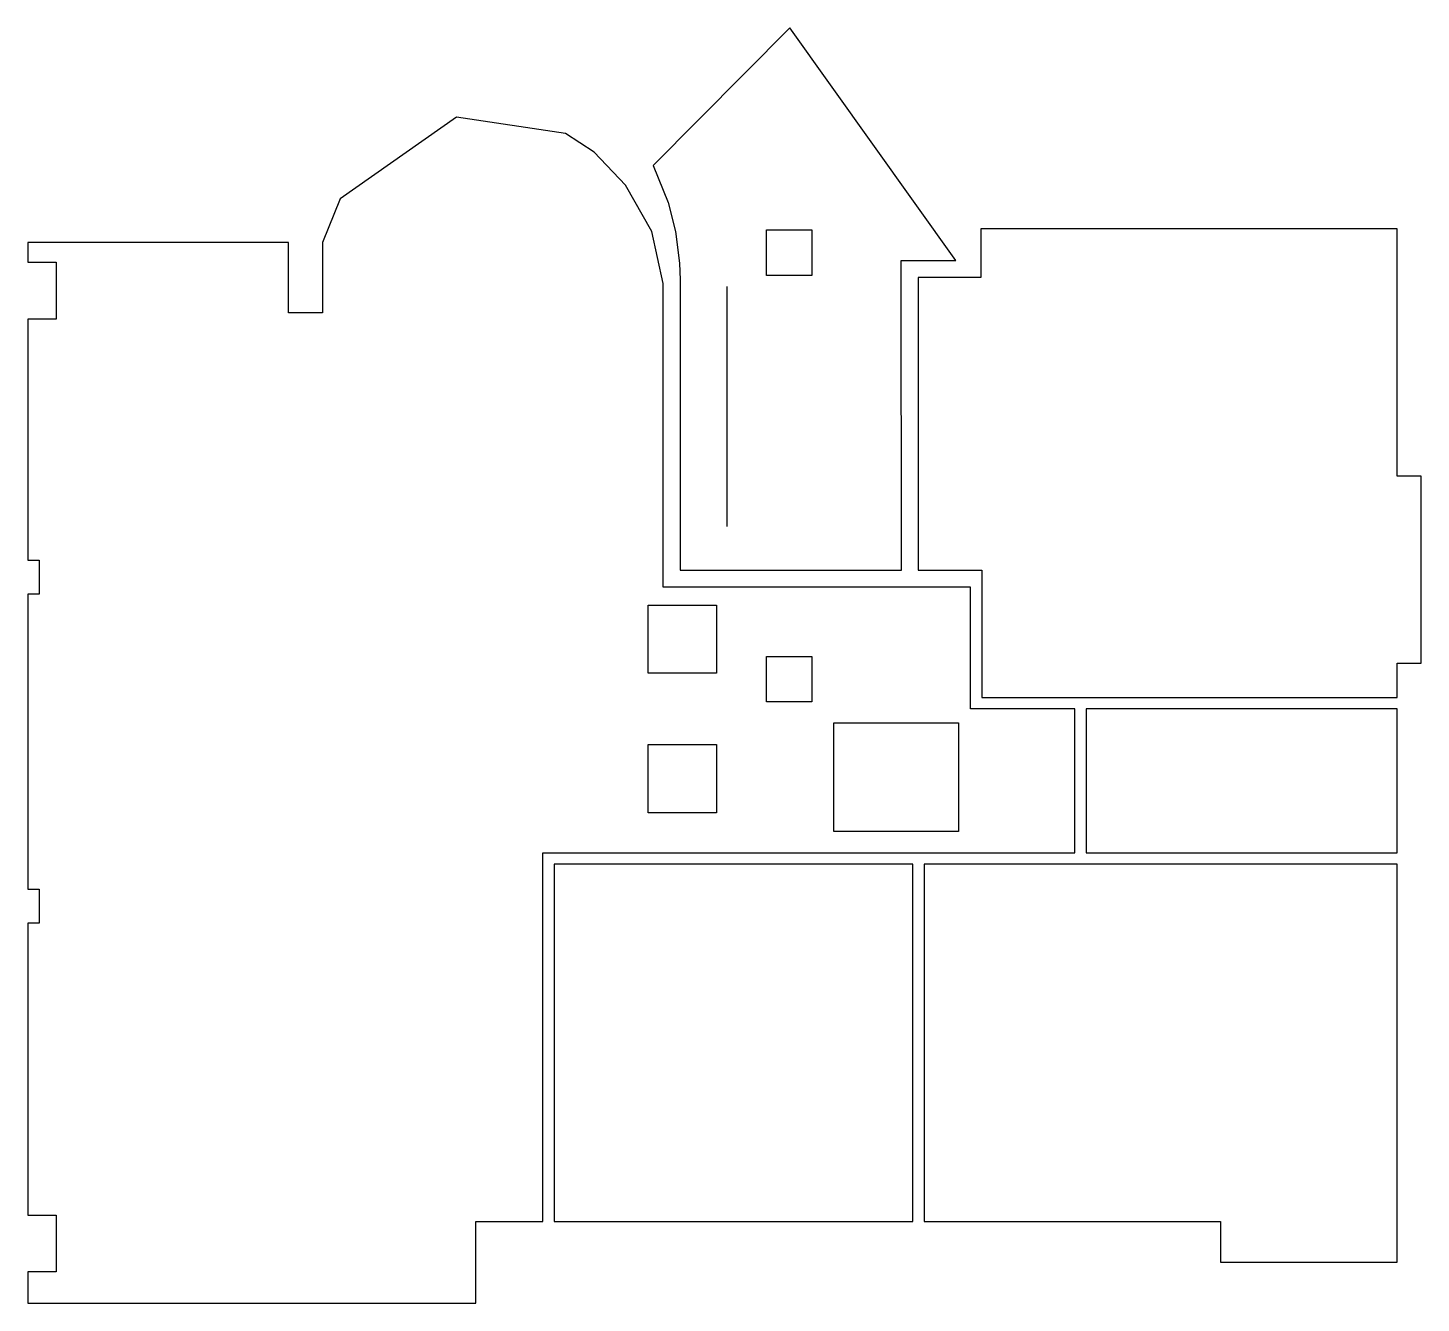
# Model space of a CAD drawing. Header units: metres. Extents: x 1902 to 14185, y 750 to 11992.
import ezdxf

# ---------------------------------------------------------------- set-up
doc = ezdxf.new("R2010")
doc.units = ezdxf.units.M
doc.layers.add('AREE LEONARDO', color=5, linetype='Continuous')

msp = doc.modelspace()

# ---------------------------------------------------------------- linework, layer by layer
at = {"layer": 'AREE LEONARDO', "color": 7}
msp.add_line((8067, 7596), (8067, 9713), dxfattribs=at)
at = {"layer": 'AREE LEONARDO', "color": 3}
for points in [[(7652, 7210), (9605, 7212), (9602, 9940), (10082, 9940), (8619, 11992), (7414, 10779), (7547, 10452), (7613, 10195), (7648, 9917), (7654, 9771), (7652, 7210)], [(11231, 5990), (11231, 4720), (13975, 4720), (13975, 5990), (11231, 5990)]]:
    msp.add_lwpolyline(points, close=True, dxfattribs=at)
at = {"layer": 'AREE LEONARDO', "color": 5}
for points in [[(1902, 10100), (1902, 9925), (2152, 9925), (2152, 9425), (1902, 9425), (1902, 7300), (2002, 7300), (2002, 7000), (1902, 7000), (1902, 4400), (2002, 4400), (2002, 4100), (1902, 4100), (1902, 1525), (2153, 1525), (2153, 1025), (1902, 1025), (1902, 750), (5852, 750), (5852, 1470), (6441, 1470), (6441, 4720), (11131, 4720), (11131, 5990), (10211, 5990), (10211, 7060), (7502, 7060), (7502, 9738), (7404, 10197), (7171, 10604), (6895, 10897), (6895, 10897), (6643, 11059), (5680, 11205), (4655, 10484), (4499, 10100), (4499, 9480), (4199, 9480), (4199, 10100), (1902, 10100)], [(9752, 9790), (9752, 7210), (10311, 7210), (10311, 6090), (13975, 6090), (13975, 6390), (14185, 6390), (14185, 8040), (13975, 8039), (13975, 10220), (10302, 10220), (10302, 9790), (9752, 9790)], [(6541, 4620), (6541, 1470), (9705, 1470), (9705, 4620), (6541, 4620)], [(9805, 4620), (9805, 1470), (12415, 1470), (12415, 1110), (13975, 1110), (13975, 4620), (9805, 4620)]]:
    msp.add_lwpolyline(points, close=True, dxfattribs=at)
at = {"layer": 'AREE LEONARDO', "color": 2}
for points in [[(8413, 10210), (8813, 10210), (8813, 9810), (8413, 9810)], [(8413, 6450), (8813, 6450), (8813, 6050), (8413, 6050)], [(9007, 5866), (10107, 5866), (10107, 4906), (9007, 4906)]]:
    msp.add_lwpolyline(points, close=True, dxfattribs=at)
at = {"layer": 'AREE LEONARDO', "color": 1}
for points in [[(7372, 6902), (7972, 6902), (7972, 6302), (7372, 6302)], [(7372, 5673), (7972, 5673), (7972, 5073), (7372, 5073)]]:
    msp.add_lwpolyline(points, close=True, dxfattribs=at)

doc.saveas('drawing.dxf')
